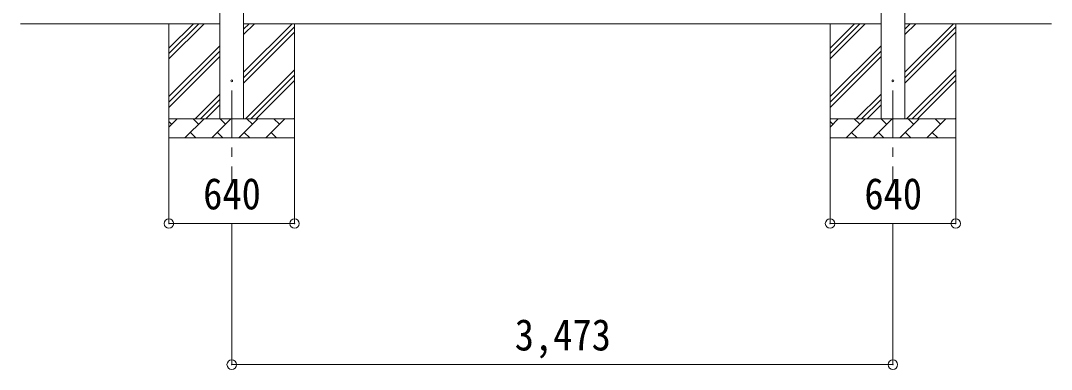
# Model space of a CAD drawing. Units: millimetres at full size, sheet at 1:50; details may follow other scales. Extents: x -14053 to 14053, y -9700 to 9700.
# Drawn here: x -8598 to -3184, y -6767 to -4934 of the extents above; entities that cross this region are included whole.
import ezdxf
from ezdxf.enums import TextEntityAlignment as Align

# ---------------------------------------------------------------- set-up
doc = ezdxf.new("R2010")
doc.units = ezdxf.units.MM
doc.header["$LTSCALE"] = 50
doc.header["$PDMODE"] = 32
doc.header["$PDSIZE"] = 50
doc.linetypes.add('CHAIN1', pattern=[8, 5, -1, 1, -1])
for name, color, linetype, lineweight in [('0-0_0', 7, 'Continuous', 9), ('0-1_Defpoints', 4, 'Continuous', 9), ('0-6_PARTS1', 6, 'Continuous', 9)]:
    doc.layers.add(name, color=color, linetype=linetype, lineweight=lineweight)
doc.styles.add('ＭＳ ゴシック', font='')
doc.styles.get('ＭＳ ゴシック').set_extended_font_data('MS Gothic')

msp = doc.modelspace()

# ---------------------------------------------------------------- linework, layer by layer
at = {"layer": '0-0_0'}
for p, q in [((-7551.51, -4950.76), (-8598.07, -4950.76)), ((-7819.01, -4950.76), (-7819.01, -5550.76)), ((-7819.01, -5135.81), (-7633.96, -4950.76)), ((-7819.01, -5107.53), (-7662.24, -4950.76)), ((-7819.01, -5079.24), (-7690.53, -4950.76)), ((-4078.51, -4950.76), (-7426.51, -4950.76)), ((-7426.51, -5205.86), (-7171.41, -4950.76)), ((-7426.51, -5007.87), (-7369.4, -4950.76)), ((-7426.51, -4979.58), (-7397.69, -4950.76)), ((-7426.51, -5234.14), (-7159.01, -4966.64)), ((-7159.01, -4950.76), (-7159.01, -5550.76)), ((-4346.01, -4950.76), (-4346.01, -5550.76)), ((-4346.01, -5135.81), (-4160.96, -4950.76)), ((-4346.01, -5107.53), (-4189.24, -4950.76)), ((-4346.01, -5079.24), (-4217.53, -4950.76)), ((-3953.51, -4950.76), (-3183.51, -4950.76)), ((-3953.51, -5205.86), (-3698.41, -4950.76)), ((-3953.51, -5007.87), (-3896.4, -4950.76)), ((-3953.51, -4979.58), (-3924.69, -4950.76)), ((-3953.51, -5234.14), (-3686.01, -4966.64)), ((-3686.01, -4950.76), (-3686.01, -5550.76)), ((-7426.51, -5262.43), (-7159.01, -4994.93)), ((-3953.51, -5262.43), (-3686.01, -4994.93)), ((-7819.01, -5333.8), (-7551.51, -5066.3)), ((-4346.01, -5333.8), (-4078.51, -5066.3)), ((-7819.01, -5362.08), (-7551.51, -5094.58)), ((-7819.01, -5390.37), (-7551.51, -5122.87)), ((-4346.01, -5362.08), (-4078.51, -5094.58)), ((-4346.01, -5390.37), (-4078.51, -5122.87)), ((-7416.85, -5450.76), (-7159.01, -5192.92)), ((-3943.85, -5450.76), (-3686.01, -5192.92)), ((-7388.57, -5450.76), (-7159.01, -5221.2)), ((-7360.29, -5450.76), (-7159.01, -5249.48)), ((-3915.57, -5450.76), (-3686.01, -5221.2)), ((-3887.29, -5450.76), (-3686.01, -5249.48)), ((-7681.41, -5450.76), (-7551.51, -5320.86)), ((-7653.13, -5450.76), (-7551.51, -5349.14)), ((-4208.41, -5450.76), (-4078.51, -5320.86)), ((-4180.13, -5450.76), (-4078.51, -5349.14)), ((-7624.84, -5450.76), (-7551.51, -5377.43)), ((-4151.84, -5450.76), (-4078.51, -5377.43)), ((-7819.01, -5450.76), (-7159.01, -5450.76)), ((-7819.01, -5493.65), (-7776.12, -5450.76)), ((-7804.67, -5479.31), (-7819.01, -5464.97)), ((-7734.7, -5550.76), (-7634.7, -5450.76)), ((-7663.25, -5479.31), (-7691.8, -5450.76)), ((-7593.28, -5550.76), (-7493.28, -5450.76)), ((-7521.83, -5479.31), (-7550.38, -5450.76)), ((-7451.85, -5550.76), (-7351.85, -5450.76)), ((-7380.41, -5479.31), (-7408.96, -5450.76)), ((-7310.43, -5550.76), (-7210.43, -5450.76)), ((-7238.99, -5479.31), (-7267.54, -5450.76)), ((-7162.3, -5450.76), (-7159.01, -5447.47)), ((-4346.01, -5450.76), (-3686.01, -5450.76)), ((-4346.01, -5493.65), (-4303.12, -5450.76)), ((-4331.67, -5479.31), (-4346.01, -5464.97)), ((-4261.7, -5550.76), (-4161.7, -5450.76)), ((-4190.25, -5479.31), (-4218.8, -5450.76)), ((-4120.28, -5550.76), (-4020.28, -5450.76)), ((-4048.83, -5479.31), (-4077.38, -5450.76)), ((-3978.85, -5550.76), (-3878.85, -5450.76)), ((-3907.41, -5479.31), (-3935.96, -5450.76)), ((-3837.43, -5550.76), (-3737.43, -5450.76)), ((-3765.99, -5479.31), (-3794.54, -5450.76)), ((-3689.3, -5450.76), (-3686.01, -5447.47)), ((-7706.14, -5522.21), (-7677.59, -5550.76)), ((-7564.72, -5522.21), (-7536.17, -5550.76)), ((-7423.3, -5522.21), (-7394.75, -5550.76)), ((-7281.88, -5522.21), (-7253.33, -5550.76)), ((-4233.14, -5522.21), (-4204.59, -5550.76)), ((-4091.72, -5522.21), (-4063.17, -5550.76)), ((-3950.3, -5522.21), (-3921.75, -5550.76)), ((-3808.88, -5522.21), (-3780.33, -5550.76)), ((-7159.01, -5550.76), (-7819.01, -5550.76)), ((-3686.01, -5550.76), (-4346.01, -5550.76))]:
    msp.add_line(p, q, dxfattribs=at)
at = {"layer": '0-1_Defpoints'}
for p, q in [((-7551.51, -5450.76), (-7551.51, -2595.76)), ((-7426.51, -2595.76), (-7426.51, -5450.76)), ((-4078.51, -5450.76), (-4078.51, -2595.76)), ((-3953.51, -2595.76), (-3953.51, -5450.76))]:
    msp.add_line(p, q, dxfattribs=at)
at = {"layer": '0-1_Defpoints', "color": 7, "linetype": 'CHAIN1'}
for p, q in [((-7489.01, -5300.76), (-7489.01, -5800.76)), ((-4016.01, -5300.76), (-4016.01, -5800.76))]:
    msp.add_line(p, q, dxfattribs=at)
at = {"layer": '0-1_Defpoints'}
for centre in [(-7489.01, -5250.76), (-4016.01, -5250.76)]:
    msp.add_circle(centre, 4.5, dxfattribs=at)
at = {"layer": '0-6_PARTS1'}
for p, q in [((-7819.01, -6000.82), (-7819.01, -5550.76)), ((-7159.01, -6000.82), (-7159.01, -5550.76)), ((-4346.01, -6000.82), (-4346.01, -5550.76)), ((-3686.01, -6000.82), (-3686.01, -5550.76)), ((-7819.01, -6000.82), (-7159.01, -6000.82)), ((-7489.01, -6742.41), (-7489.01, -6000.82)), ((-4346.01, -6000.82), (-3686.01, -6000.82)), ((-4016.01, -6742.41), (-4016.01, -6000.82)), ((-4016.01, -6742.41), (-7489.01, -6742.41))]:
    msp.add_line(p, q, dxfattribs=at)
for p in [(-7819.01, -6000.82), (-7159.01, -6000.82), (-4346.01, -6000.82), (-3686.01, -6000.82), (-7489.01, -6742.41), (-4016.01, -6742.41)]:
    msp.add_point(p, dxfattribs=at)

# ---------------------------------------------------------------- texts
at = {"layer": '0-6_PARTS1', "color": 7, "style": 'ＭＳ ゴシック', "width": 0.9}
for s, p in [('640', (-7639.01, -5975.82)), ('640', (-4166.01, -5975.82)), ('3,473', (-6002.51, -6717.41))]:
    msp.add_text(s, height=165, dxfattribs=at).set_placement(p, align=Align.BOTTOM_LEFT)

doc.saveas('drawing.dxf')
